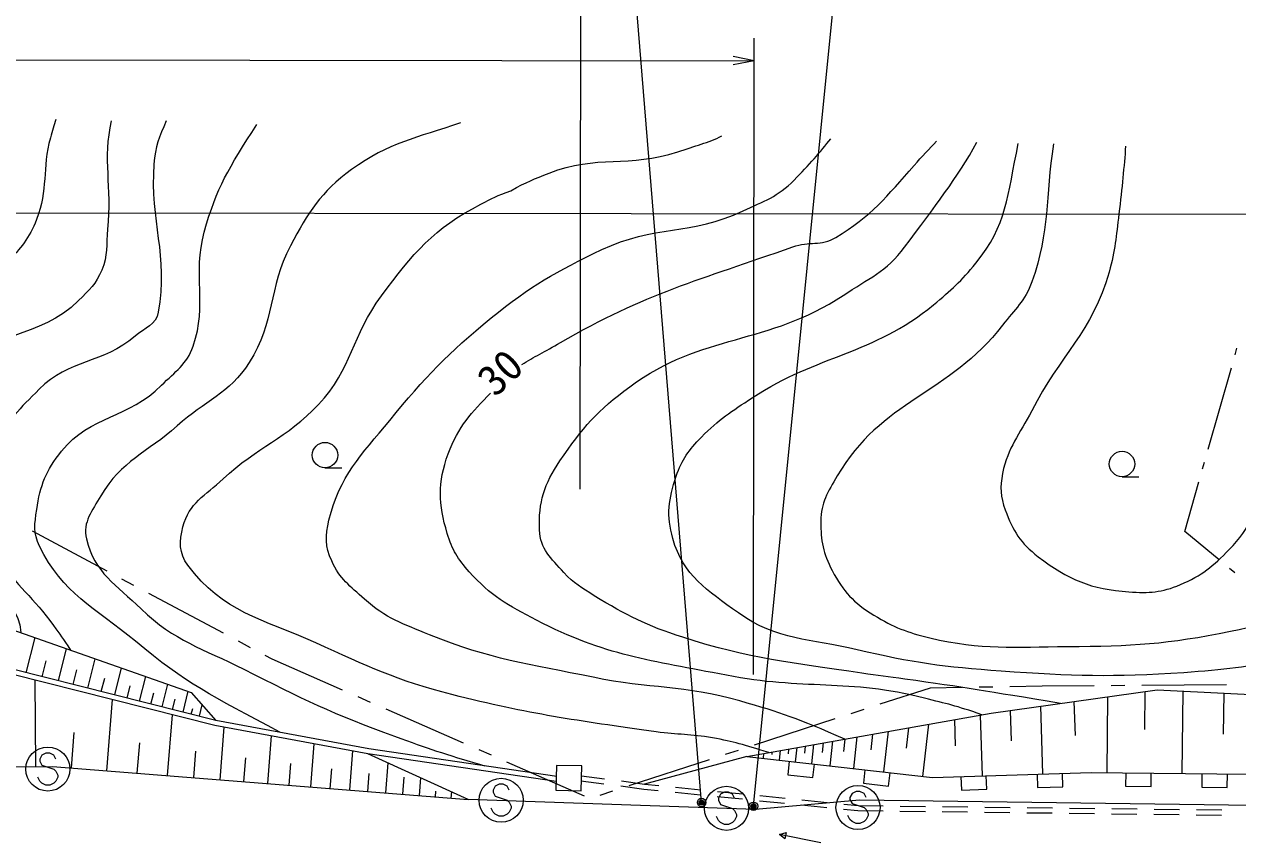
# Model space of a CAD drawing. Units: millimetres, scale not verified. Extents: x 40000 to 680000, y 20000 to 380000.
# Drawn here: x 171258 to 242938, y 297353 to 345676 of the extents above; entities that cross this region are included whole.
import ezdxf
from ezdxf.enums import TextEntityAlignment as Align

# ---------------------------------------------------------------- set-up
doc = ezdxf.new("R2010")
doc.units = ezdxf.units.MM
doc.header["$LTSCALE"] = 1000
doc.header["$PDMODE"] = 32
doc.header["$PDSIZE"] = 500
for name, color, linetype, lineweight in [('M-BGD', 7, 'Continuous', 13), ('M-BMK-ROW', 30, 'Continuous', 13), ('M-STR-HTXT', 7, 'Continuous', 13), ('M-STR-STRC', 7, 'Continuous', 13)]:
    doc.layers.add(name, color=color, linetype=linetype, lineweight=lineweight)
doc.styles.add('ＭＳ ゴシック', font='')
doc.styles.get('ＭＳ ゴシック').set_extended_font_data('MS Gothic')

msp = doc.modelspace()

# ---------------------------------------------------------------- linework, layer by layer
at = {"layer": 'M-BGD'}
for p, q in [((242782, 326161), (242892, 326546)), ((241190, 320584), (242563, 325392)), ((240861, 319430), (240971, 319814)), ((189022, 319489), (190022, 319489)), ((236103, 318963), (237103, 318963)), ((239806, 315733), (240641, 318660)), ((241844, 314047), (239806, 315733)), ((242769, 313282), (242460, 313537)), ((171374, 307392), (171895, 309461)), ((173271, 306915), (173748, 308812)), ((172323, 307154), (172561, 308102)), ((174141, 306696), (174359, 307566)), ((175010, 306478), (175448, 308217)), ((176605, 306076), (177006, 307671)), ((171941, 301856), (171907, 306949)), ((175808, 306277), (176008, 307074)), ((178068, 305709), (178436, 307171)), ((177336, 305892), (177520, 306624)), ((178738, 305540), (178907, 306210)), ((179409, 305371), (179746, 306712)), ((180639, 305062), (180948, 306292)), ((237459, 306275), (237434, 304039)), ((239686, 306301), (239633, 301447)), ((242110, 306183), (242083, 303756)), ((176138, 301607), (176471, 305801)), ((180024, 305217), (180178, 305831)), ((181608, 304818), (181776, 305486)), ((231281, 305413), (231409, 301414)), ((233263, 305690), (233327, 303690)), ((235244, 305966), (235196, 301495)), ((179727, 301322), (180012, 304910)), ((181123, 304940), (181207, 305274)), ((227724, 304893), (227839, 301300)), ((229501, 305165), (229558, 303369)), ((182829, 301075), (183075, 304177)), ((222296, 303930), (222023, 301533)), ((223484, 304141), (223348, 302942)), ((224672, 304352), (224322, 301272)), ((226198, 304622), (226247, 303073)), ((174041, 301773), (174208, 303870)), ((177932, 301464), (178075, 303259)), ((185638, 300852), (185861, 303661)), ((218446, 303247), (218382, 302682)), ((219006, 303347), (218841, 301894)), ((219726, 303475), (219644, 302748)), ((220446, 303602), (220234, 301736)), ((221371, 303766), (221265, 302833)), ((181278, 301198), (181401, 302749)), ((188183, 300649), (188385, 303194)), ((190487, 300466), (190670, 302771)), ((197477, 299911), (191559, 302606)), ((214931, 302624), (214899, 302341)), ((215424, 302711), (215408, 302570)), ((215916, 302799), (215852, 302233)), ((216408, 302886), (216376, 302603)), ((216901, 302973), (216804, 302125)), ((217393, 303061), (217345, 302637)), ((217885, 303148), (217757, 302017)), ((184233, 300963), (184345, 302368)), ((186910, 300751), (187011, 302023)), ((192616, 300297), (192756, 302061)), ((213947, 302449), (207891, 300820)), ((216443, 302166), (216353, 301371)), ((217843, 301202), (217933, 301997)), ((189335, 300558), (189426, 301710)), ((191551, 300382), (191636, 301446)), ((193613, 300218), (193692, 301215)), ((194610, 300139), (194693, 301179)), ((204176, 301311), (205538, 301131)), ((216353, 301371), (217843, 301202)), ((220914, 301658), (220824, 300864)), ((222315, 300694), (222405, 301489)), ((226588, 301260), (226613, 300460)), ((228113, 300508), (228087, 301308)), ((231086, 301403), (231111, 300604)), ((232610, 300652), (232585, 301451)), ((236325, 301483), (236317, 300683)), ((237816, 300667), (237825, 301466)), ((240825, 301434), (240816, 300634)), ((242316, 300617), (242325, 301417)), ((195545, 300064), (195571, 300390)), ((196480, 299990), (196509, 300352)), ((204137, 301014), (205501, 300833)), ((206492, 300702), (207856, 300522)), ((206529, 301000), (207891, 300820)), ((207856, 300522), (208709, 300436)), ((207891, 300820), (208734, 300735)), ((209729, 300635), (211222, 300485)), ((212217, 300385), (213709, 300234)), ((220824, 300864), (222315, 300694)), ((226613, 300460), (228113, 300508)), ((231111, 300604), (232610, 300652)), ((236317, 300683), (237816, 300667)), ((240816, 300634), (242316, 300617)), ((209704, 300336), (211196, 300186)), ((212191, 300086), (213684, 299935)), ((214679, 299835), (216171, 299685)), ((214704, 300134), (216197, 299984)), ((217192, 299884), (218684, 299734)), ((219679, 299634), (220523, 299549)), ((217166, 299585), (218658, 299435)), ((219653, 299335), (220506, 299249)), ((220506, 299249), (221986, 299231)), ((220523, 299549), (221996, 299531)), ((222986, 299219), (224485, 299201)), ((222996, 299519), (224496, 299501)), ((225485, 299188), (226985, 299170)), ((225496, 299488), (226996, 299470)), ((227985, 299158), (229485, 299140)), ((227996, 299458), (229496, 299440)), ((230485, 299127), (231985, 299109)), ((230496, 299427), (231996, 299409)), ((232985, 299097), (234485, 299079)), ((232995, 299397), (234495, 299379)), ((235485, 299066), (236985, 299048)), ((235495, 299366), (236995, 299348)), ((237984, 299036), (239484, 299018)), ((237995, 299336), (239495, 299317)), ((240484, 299005), (241984, 298987)), ((240495, 299305), (241995, 299287)), ((215861, 297844), (216265, 297954)), ((218312, 297353), (215861, 297844)), ((216192, 297586), (215861, 297844)), ((216265, 297954), (216192, 297586))]:
    msp.add_line(p, q, dxfattribs=at)
for points in [[(202718, 301265), (191608, 302902), (182578, 304574), (164452, 309133), (156447, 310088), (142814, 311736), (124315, 312312), (113366, 313675), (105059, 313454), (91004, 313094)], [(156447, 310088), (164285, 312124), (181122, 306231), (182578, 304574)], [(202675, 300969), (191559, 302606), (182514, 304281), (164397, 308837), (164093, 308874)], [(213947, 302449), (228367, 305007), (238171, 306374), (250440, 305778), (255218, 303550), (257525, 302472), (271377, 301101)], [(68594, 304145), (129881, 304192), (146315, 303320), (155676, 301747), (172917, 301863), (197477, 299911)], [(213947, 302449), (224901, 301206), (234272, 301505), (271377, 301101)], [(366505, 298897), (287455, 298963), (220602, 299874), (214455, 299322), (197477, 299911)]]:
    msp.add_lwpolyline(points, dxfattribs=at)
msp.add_lwpolyline([(202665, 300451), (204159, 300423), (204187, 301883), (202693, 301912)], close=True, dxfattribs=at)
for centre in [(189022, 320239), (236103, 319713)]:
    msp.add_circle(centre, 750, dxfattribs=at)
for points, knots in [([(173117, 340057), (173012, 339730), (172908, 339375), (172801, 338981), (172302, 337133), (172672, 335935), (171986, 334148), (171553, 333018), (171051, 332490), (170249, 331584), (168823, 329973), (167111, 330238), (165470, 328847), (165256, 328666), (165156, 328542), (164970, 328332), (164642, 327963), (164422, 327780), (164162, 327361), (163686, 326592), (163571, 326050), (163472, 325151), (163311, 323672), (163872, 322856), (164325, 321439), (164982, 319385), (165512, 318288), (166408, 316327), (166853, 315352), (167273, 314880), (167623, 313868), (168026, 312705), (168051, 312171), (168169, 310764)], [0, 0, 0, 0, 1, 1, 1, 2, 2, 2, 3, 3, 3, 4, 4, 4, 5, 5, 5, 6, 6, 6, 7, 7, 7, 8, 8, 8, 9, 9, 9, 10, 10, 10, 11, 11, 11, 11]), ([(176390, 339976), (175876, 337711), (176426, 336090), (176181, 333577), (176089, 332628), (176199, 332043), (175837, 331161), (175503, 330345), (175090, 329991), (174469, 329365), (172154, 327030), (169113, 327689), (167305, 324943), (166854, 324257), (166494, 323845), (166446, 323027), (166331, 321046), (166333, 319891), (166777, 317957), (166928, 317300), (167082, 316951), (167309, 316316), (167608, 315480), (167687, 314970), (168109, 314189), (168446, 313564), (168732, 313272), (169170, 312713), (169533, 312249), (169793, 312036), (170172, 311585), (170404, 311310), (170570, 311178), (170746, 310863), (170967, 310469), (170986, 310248), (171064, 309751)], [0, 0, 0, 0, 1, 1, 1, 2, 2, 2, 3, 3, 3, 4, 4, 4, 5, 5, 5, 6, 6, 6, 7, 7, 7, 8, 8, 8, 9, 9, 9, 10, 10, 10, 11, 11, 11, 12, 12, 12, 12]), ([(179637, 339972), (179234, 339019), (178988, 338456), (178914, 337424), (178669, 334014), (179770, 332041), (179174, 328675), (179039, 327916), (178383, 327762), (177800, 327258), (175887, 325608), (173911, 325929), (172138, 324128), (171019, 322991), (170207, 322330), (169779, 320794), (169296, 319065), (169180, 318007), (169341, 316220), (169412, 315417), (169337, 314888), (169752, 314196), (170787, 312471), (171819, 311826), (172984, 310186), (173384, 309623), (173526, 309434), (173985, 308729)], [0, 0, 0, 0, 1, 1, 1, 2, 2, 2, 3, 3, 3, 4, 4, 4, 5, 5, 5, 6, 6, 6, 7, 7, 7, 8, 8, 8, 9, 9, 9, 9]), ([(197018, 339856), (194439, 338955), (192797, 338706), (190590, 337094), (188772, 335766), (188029, 334592), (186980, 332599), (185651, 330074), (186085, 328115), (184547, 325712), (183353, 323847), (181934, 323452), (180290, 321968), (178519, 320369), (176983, 319905), (175786, 317840), (175259, 316932), (174703, 316314), (174937, 315290), (175393, 313290), (176698, 312580), (178171, 311153), (180138, 309246), (181778, 308845), (184219, 307602), (187612, 305873), (189548, 304940), (193128, 303641), (195190, 302892), (195919, 302636), (198466, 301892)], [0, 0, 0, 0, 1, 1, 1, 2, 2, 2, 3, 3, 3, 4, 4, 4, 5, 5, 5, 6, 6, 6, 7, 7, 7, 8, 8, 8, 9, 9, 9, 10, 10, 10, 10]), ([(186355, 303875), (182299, 306046), (180852, 306731), (177819, 309244), (175418, 311234), (173532, 312071), (172152, 314867), (171778, 315624), (171872, 316186), (171992, 317021), (172201, 318470), (172543, 319330), (173462, 320469), (175198, 322618), (177427, 322396), (179366, 324364), (180181, 325191), (180853, 325579), (181234, 326676), (182100, 329173), (181190, 330862), (181893, 333410), (182627, 336072), (183329, 337142), (184997, 339762)], [0, 0, 0, 0, 1, 1, 1, 2, 2, 2, 3, 3, 3, 4, 4, 4, 5, 5, 5, 6, 6, 6, 7, 7, 7, 8, 8, 8, 8]), ([(199997, 335841), (200973, 336399), (201359, 336528), (202265, 336891), (205056, 338007), (207008, 337190), (209857, 338147), (210890, 338494), (211675, 338683), (212460, 339081)], [0, 0, 0, 0, 1, 1, 1, 2, 2, 2, 3, 3, 3, 3]), ([(219726, 303475), (216937, 304681), (216003, 305027), (213521, 305726), (210228, 306655), (208225, 306432), (204873, 307118), (201046, 307900), (198813, 308165), (195193, 309635), (193611, 310278), (192631, 310596), (191356, 311733), (190489, 312506), (189898, 312930), (189419, 313987), (189029, 314846), (189031, 315480), (189255, 316395), (189896, 319012), (191137, 320202), (192845, 322285), (194955, 324860), (196262, 326236), (198842, 328339), (201167, 330234), (202670, 331081), (205378, 332371), (208427, 333823), (210657, 333224), (213716, 334654), (214963, 335237), (215767, 335495), (216733, 336476), (217611, 337367), (218291, 338141), (218898, 338921)], [0, 0, 0, 0, 1, 1, 1, 2, 2, 2, 3, 3, 3, 4, 4, 4, 5, 5, 5, 6, 6, 6, 7, 7, 7, 8, 8, 8, 9, 9, 9, 10, 10, 10, 11, 11, 11, 12, 12, 12, 12]), ([(200657, 325580), (201332, 326030), (202039, 326363), (202924, 326878), (207941, 329800), (211197, 330594), (216666, 332542), (217618, 332881), (218329, 332567), (219195, 333088), (221300, 334353), (222203, 335499), (223824, 337345), (224284, 337868), (224726, 338329), (225141, 338766)], [0, 0, 0, 0, 1, 1, 1, 2, 2, 2, 3, 3, 3, 4, 4, 4, 5, 5, 5, 5]), ([(232470, 305579), (228019, 306305), (226873, 306518), (223270, 307016), (222277, 307153), (221718, 307206), (220727, 307358), (216568, 307998), (214170, 308189), (210165, 309481), (208014, 310175), (206849, 310751), (204927, 311939), (204176, 312403), (203724, 312656), (203130, 313307), (202368, 314143), (201745, 314693), (201696, 315823), (201625, 317482), (201974, 318524), (202903, 319901), (204216, 321847), (205135, 322881), (207023, 324277), (211329, 327460), (215168, 326704), (219628, 329669), (221129, 330668), (222187, 331068), (223263, 332515), (225044, 334907), (226361, 336605), (227534, 338707)], [0, 0, 0, 0, 1, 1, 1, 2, 2, 2, 3, 3, 3, 4, 4, 4, 5, 5, 5, 6, 6, 6, 7, 7, 7, 8, 8, 8, 9, 9, 9, 10, 10, 10, 11, 11, 11, 11]), ([(260561, 337888), (260416, 336810), (260343, 336499), (260175, 335615), (259585, 332513), (258460, 330958), (257968, 327840), (257411, 324317), (259083, 322140), (258106, 318709), (257334, 315995), (256490, 314460), (254522, 312438), (253313, 311196), (252301, 310876), (250752, 310097), (248918, 309175), (247833, 308709), (245832, 308246), (243497, 307707), (242147, 307554), (239756, 307393), (235553, 307111), (233173, 307184), (228971, 307483), (225616, 307722), (223724, 307965), (220452, 308749), (217664, 309418), (215770, 309253), (213442, 310927), (211588, 312260), (210184, 313108), (209570, 315308), (209182, 316695), (209312, 317623), (209767, 318990), (210106, 320007), (210510, 320525), (211255, 321296), (212287, 322365), (213021, 322810), (214264, 323625), (218193, 326201), (221337, 326131), (224964, 329116), (226019, 329984), (226607, 330499), (227464, 331564), (229304, 333850), (229337, 335494), (229973, 338647)], [0, 0, 0, 0, 1, 1, 1, 2, 2, 2, 3, 3, 3, 4, 4, 4, 5, 5, 5, 6, 6, 6, 7, 7, 7, 8, 8, 8, 9, 9, 9, 10, 10, 10, 11, 11, 11, 12, 12, 12, 13, 13, 13, 14, 14, 14, 15, 15, 15, 16, 16, 16, 17, 17, 17, 17]), ([(232051, 338611), (231564, 335431), (231849, 333507), (230779, 330473), (230377, 329332), (229779, 328868), (229042, 327909), (225897, 323818), (221853, 323481), (219282, 319007), (218727, 318042), (218305, 317442), (218308, 316329), (218310, 315162), (218441, 314452), (218986, 313421), (219641, 312180), (220238, 311524), (221436, 310794), (222631, 310066), (223394, 309772), (224755, 309449), (227850, 308716), (229701, 308916), (232882, 308938), (236659, 308964), (238812, 309075), (242510, 309845), (245317, 310430), (247064, 310646), (249451, 312234), (251043, 313294), (251462, 314495), (252308, 316210), (252947, 317504), (253118, 318342), (253269, 319777), (253435, 321354), (252912, 322256), (253081, 323834), (253286, 325758), (253756, 326776), (254149, 328671), (254766, 331641), (255264, 333282), (255640, 336293), (255720, 336932), (255765, 337485), (255799, 338006)], [0, 0, 0, 0, 1, 1, 1, 2, 2, 2, 3, 3, 3, 4, 4, 4, 5, 5, 5, 6, 6, 6, 7, 7, 7, 8, 8, 8, 9, 9, 9, 10, 10, 10, 11, 11, 11, 12, 12, 12, 13, 13, 13, 14, 14, 14, 15, 15, 15, 16, 16, 16, 16]), ([(236315, 338489), (236223, 337261), (236110, 336049), (235920, 334483), (235756, 333133), (235703, 332360), (235337, 331049), (234354, 327521), (232426, 326127), (230768, 322861), (230046, 321438), (229363, 320720), (229048, 319156), (228882, 318328), (228919, 317794), (229207, 317001), (229659, 315762), (230104, 315041), (231152, 314240), (232936, 312877), (234272, 312313), (236512, 312165), (237708, 312086), (238447, 312124), (239550, 312591), (240828, 313133), (241472, 313666), (242437, 314665), (243700, 315973), (244067, 317038), (244658, 318758), (245713, 321830), (245278, 323795), (245961, 326971), (246522, 329575), (247128, 330960), (247859, 333523), (248410, 335454), (248646, 336292), (249171, 338170)], [0, 0, 0, 0, 1, 1, 1, 2, 2, 2, 3, 3, 3, 4, 4, 4, 5, 5, 5, 6, 6, 6, 7, 7, 7, 8, 8, 8, 9, 9, 9, 10, 10, 10, 11, 11, 11, 12, 12, 12, 13, 13, 13, 13]), ([(215243, 302679), (213708, 303155), (213230, 303307), (211905, 303545), (210624, 303776), (209880, 303719), (208591, 303900), (203843, 304565), (201164, 304928), (196516, 306103), (193260, 306925), (191543, 307781), (188477, 309152), (185327, 310561), (182982, 310963), (180923, 313732), (180387, 314452), (180413, 315141), (180634, 316011), (180989, 317407), (181951, 317853), (183002, 318838), (185041, 320748), (186730, 321200), (188644, 323236), (190623, 325342), (190633, 327314), (192353, 329636), (194212, 332145), (195451, 333635), (198233, 335053), (198905, 335396), (199184, 335574), (199997, 335841)], [0, 0, 0, 0, 1, 1, 1, 2, 2, 2, 3, 3, 3, 4, 4, 4, 5, 5, 5, 6, 6, 6, 7, 7, 7, 8, 8, 8, 9, 9, 9, 10, 10, 10, 11, 11, 11, 11]), ([(227821, 304910), (226276, 305448), (225765, 305550), (224428, 305892), (219975, 307033), (217246, 306346), (212737, 307237), (208262, 308121), (205566, 308381), (201523, 310492), (199828, 311377), (198815, 311918), (197547, 313349), (196871, 314113), (196538, 314636), (196244, 315613), (195717, 317370), (195665, 318588), (196300, 320308), (196902, 321938), (197698, 322756), (198800, 323905)], [0, 0, 0, 0, 1, 1, 1, 2, 2, 2, 3, 3, 3, 4, 4, 4, 5, 5, 5, 6, 6, 6, 7, 7, 7, 7])]:
    msp.add_open_spline(points, degree=3, knots=knots, dxfattribs=at)
at = {"layer": 'M-BMK-ROW'}
for p, q in [((171715, 315765), (176126, 313410)), ((177008, 312939), (177714, 312563)), ((178596, 312092), (183007, 309737)), ((183889, 309266), (184595, 308889)), ((185477, 308418), (185883, 308201)), ((185883, 308201), (190042, 306382)), ((221820, 305545), (224782, 306507)), ((224782, 306507), (226667, 306536)), ((227667, 306551), (228467, 306564)), ((229467, 306579), (231386, 306608)), ((231386, 306608), (234467, 306632)), ((235467, 306640), (236267, 306646)), ((237267, 306654), (242267, 306693)), ((190958, 305981), (191691, 305660)), ((192607, 305259), (197188, 303255)), ((214402, 303135), (219157, 304680)), ((220108, 304989), (220869, 305236)), ((198104, 302854), (198837, 302534)), ((212690, 302578), (213451, 302826)), ((199753, 302133), (204334, 300129)), ((206984, 300724), (211739, 302269)), ((205272, 300168), (206033, 300415))]:
    msp.add_line(p, q, dxfattribs=at)
at = {"layer": 'M-STR-HTXT'}
for p, q in [((204095, 318223), (204133, 354464)), ((214339, 307282), (214378, 344850)), ((68645, 343676), (214376, 343524)), ((214376, 343524), (213126, 343275)), ((214376, 343524), (213127, 343775)), ((68601, 334651), (569004, 334129))]:
    msp.add_line(p, q, dxfattribs=at)
at = {"layer": 'M-STR-STRC'}
for p, q in [((214331, 299506), (220030, 356487)), ((211267, 299725), (206784, 354637)), ((172292, 302529), (172174, 302292)), ((172528, 302647), (172292, 302529)), ((172765, 302647), (172528, 302647)), ((173001, 302529), (172765, 302647)), ((173119, 302292), (173001, 302529)), ((172174, 302292), (172174, 302174)), ((172174, 302174), (172292, 301938)), ((172292, 301938), (173001, 301702)), ((172174, 300992), (172056, 301229)), ((173001, 301702), (173119, 301583)), ((173119, 301583), (173238, 301347)), ((173238, 301229), (173119, 300992)), ((173238, 301347), (173238, 301229)), ((172292, 300874), (172174, 300992)), ((172528, 300756), (172292, 300874)), ((172765, 300756), (172528, 300756)), ((173001, 300874), (172765, 300756)), ((173119, 300992), (173001, 300874)), ((199075, 300685), (198957, 300449)), ((198957, 300449), (198957, 300331)), ((199311, 300804), (199075, 300685)), ((199548, 300804), (199311, 300804)), ((199784, 300685), (199548, 300804)), ((199902, 300449), (199784, 300685)), ((220389, 300380), (220153, 300262)), ((220625, 300380), (220389, 300380)), ((220862, 300262), (220625, 300380)), ((198957, 300331), (199075, 300094)), ((199075, 300094), (199784, 299858)), ((199784, 299858), (199902, 299740)), ((199902, 299740), (200020, 299504)), ((212383, 300210), (212264, 299974)), ((212264, 299974), (212264, 299856)), ((212264, 299856), (212383, 299619)), ((212619, 300328), (212383, 300210)), ((212855, 300328), (212619, 300328)), ((213092, 300210), (212855, 300328)), ((213210, 299974), (213092, 300210)), ((220153, 300262), (220034, 300025)), ((220034, 300025), (220034, 299907)), ((220034, 299907), (220153, 299671)), ((220153, 299671), (220862, 299435)), ((220980, 300025), (220862, 300262)), ((198957, 299149), (198838, 299385)), ((199075, 299031), (198957, 299149)), ((199311, 298913), (199075, 299031)), ((199548, 298913), (199311, 298913)), ((199784, 299031), (199548, 298913)), ((199902, 299149), (199784, 299031)), ((200020, 299385), (199902, 299149)), ((200020, 299504), (200020, 299385)), ((212264, 298674), (212146, 298910)), ((212383, 299619), (213092, 299383)), ((213092, 299383), (213210, 299265)), ((213210, 299265), (213328, 299028)), ((213328, 298910), (213210, 298674)), ((213328, 299028), (213328, 298910)), ((220034, 298725), (219916, 298962)), ((220862, 299435), (220980, 299316)), ((220980, 299316), (221098, 299080)), ((221098, 298962), (220980, 298725)), ((221098, 299080), (221098, 298962)), ((212383, 298556), (212264, 298674)), ((212619, 298437), (212383, 298556)), ((212855, 298437), (212619, 298437)), ((213092, 298556), (212855, 298437)), ((213210, 298674), (213092, 298556)), ((220153, 298607), (220034, 298725)), ((220389, 298489), (220153, 298607)), ((220625, 298489), (220389, 298489)), ((220862, 298607), (220625, 298489)), ((220980, 298725), (220862, 298607))]:
    msp.add_line(p, q, dxfattribs=at)
for centre, radius in [((172647, 301702), 1300), ((199429, 299858), 1300), ((212737, 299383), 1300), ((220507, 299435), 1300), ((211267, 299725), 150), ((211267, 299725), 120), ((211267, 299725), 90), ((211267, 299725), 60), ((211267, 299725), 30), ((214331, 299506), 150), ((214331, 299506), 120), ((214331, 299506), 90), ((214331, 299506), 60), ((214331, 299506), 30)]:
    msp.add_circle(centre, radius, dxfattribs=at)
for p in [(211267, 299725), (214331, 299506)]:
    msp.add_point(p, dxfattribs=at)

# ---------------------------------------------------------------- texts
at = {"layer": 'M-BGD', "style": 'ＭＳ ゴシック'}
msp.add_text('30', height=1833, rotation=43.423, dxfattribs=at).set_placement((199462, 323206), align=Align.BOTTOM_LEFT)

doc.saveas('drawing.dxf')
